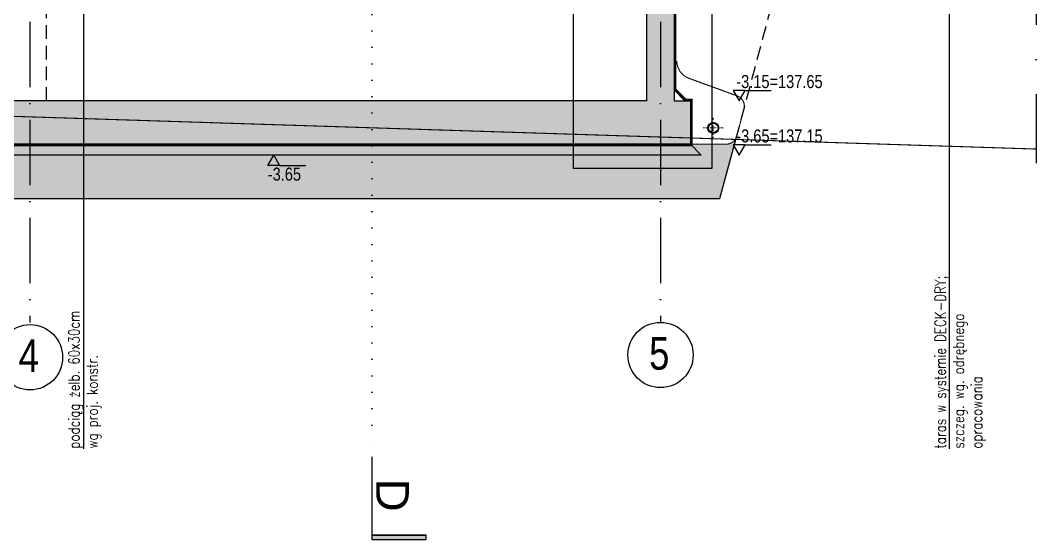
# Model space of a CAD drawing. Header units: millimetres. Extents: x 58205 to 122423, y 1055 to 94479.
# Drawn here: x 70677 to 71611, y 18461 to 18938 of the extents above; entities that cross this region are included whole.
import ezdxf

# ---------------------------------------------------------------- set-up
doc = ezdxf.new("R2010")
doc.units = ezdxf.units.MM
for name, pattern in [('_DOT___DASH', [0.335239, 0.176389, -0.088194, 0.0001, -0.070556]), ('ACAD_ISO03W100', [30, 12, -18]), ('ACAD_ISO07W100', [3, 0, -3]), ('ACAD_ISO10W100', [18, 12, -3, 0, -3]), ('AUDIT_D_080509132939-0', [0]), ('DASHDOT', [25.4, 12.7, -6.35, 0, -6.35]), ('DASHED', [0.75, 0.5, -0.25]), ('HIDDEN', [9.525, 6.35, -3.175])]:
    doc.linetypes.add(name, pattern=pattern)
for name, color, linetype in [('+48_DRENAŻ', 1, 'AUDIT_D_080509132939-0'), ('+48_HACZE', 253, 'Continuous'), ('+48_IZOLACJE', 4, 'Continuous'), ('+48_KOTY', 3, 'Continuous'), ('+48_OPISY', 3, 'Continuous'), ('+48_OSIE', 8, 'Continuous'), ('+48_WIDOK', 5, 'Continuous'), ('+48_ŻELBET', 242, 'Continuous'), ('_przerywane', 8, 'DASHED'), ('SCHODY_', 2, 'Continuous')]:
    doc.layers.add(name, color=color, linetype=linetype)
doc.layers.add('+48_PRZERYWANA', color=6, linetype='ACAD_ISO03W100', lineweight=13)
doc.styles.get("Standard").update_dxf_attribs({"font": 'ARIAL.TTF'})
doc.styles.add('WRP_ARIAL', font='ARIAL.TTF', dxfattribs={"width": 0.8})

# ---------------------------------------------------------------- blocks, each defined once
blk = doc.blocks.new('OZN_OSI')
at = {"layer": '+48_OSIE', "linetype": 'Continuous', "ltscale": 5}
blk.add_circle((0, -30), 30, dxfattribs=at)
at = {"layer": '+48_OSIE', "linetype": 'Continuous', "ltscale": 5, "style": 'WRP_ARIAL', "width": 0.8}
blk.add_attdef('NR', (-23.26, -43.54), '', height=30, dxfattribs=at)
blk = doc.blocks.new('koty')
at = {"layer": '+48_KOTY', "color": 3, "ltscale": 5}
blk.add_line((70403.15, 11224.99), (70423.15, 11224.99), dxfattribs=at)
blk.add_lwpolyline([(70398.6, 11217.11), (70403.15, 11224.99), (70394.05, 11224.99)], close=True, dxfattribs=at)
at = {"layer": '+48_KOTY', "color": 3, "style": 'WRP_ARIAL', "width": 0.8}
blk.add_attdef('POZIOM', (70403.19, 11226.78), '', height=10, dxfattribs=at)

msp = doc.modelspace()

# ---------------------------------------------------------------- hatches: boundary and pattern name
at = {"layer": '+48_DRENAŻ', "linetype": 'Continuous', "ltscale": 10}
h = msp.add_hatch(color=5, dxfattribs=at)
h.paths.add_polyline_path([(71308.984, 18839.451, -0.4635122), (71314.806, 18844.383), (71314.71, 18843.803, 0.4635122), (71309.572, 18839.451, 1), (71318.395, 18839.451, 0.2422635), (71316.547, 18843.041), (71316.889, 18843.52, -0.2422635), (71318.984, 18839.451, -1)], flags=17)
h.paths.add_polyline_path([(71308.984, 18839.451, -0.7297018), (71318.053, 18842.356), (71317.574, 18842.015, 0.7297018), (71309.572, 18839.451, 1), (71318.395, 18839.451, 0.0413581), (71318.335, 18840.177), (71318.915, 18840.274, -0.0413581), (71318.984, 18839.451, -1)], flags=0)
h.paths.add_polyline_path([(71309.052, 18838.628), (71309.632, 18838.725, 0.8469642), (71318.335, 18838.725), (71318.915, 18838.628, -0.8469642)])
h.paths.add_polyline_path([(71308.984, 18839.451, -0.0413581), (71309.052, 18840.274), (71309.632, 18840.177, 0.0413581), (71309.572, 18839.451, 1), (71318.395, 18839.451, 0.7297018), (71310.393, 18842.015), (71309.914, 18842.356, -0.7297018), (71318.984, 18839.451, -1)], flags=0)
h.paths.add_polyline_path([(71308.984, 18839.451, -0.2422635), (71311.078, 18843.52), (71311.42, 18843.041, 0.2422635), (71309.572, 18839.451, 1), (71318.395, 18839.451, 0.4635122), (71313.257, 18843.803), (71313.161, 18844.383, -0.4635122), (71318.984, 18839.451, -1)], flags=17)
at = {"layer": '+48_HACZE', "linetype": 'Continuous'}
h = msp.add_hatch(dxfattribs=at)
h.set_pattern_fill('ANSI33', color=256, scale=2, style=0)
h.set_pattern_definition([(45, (5e-05, 4528.683), (-8.9802561, 8.9802561), []), (45, (8.98, 4528.683), (-8.9802561, 8.9802561), [6.35, -3.175])])
h.paths.add_polyline_path([(71252.984, 19167.451), (71277.984, 19167.451), (71277.984, 18864.451), (71292.984, 18864.451), (71292.984, 18824.451), (68817.984, 18824.451), (68817.984, 18864.451), (68832.984, 18864.451), (68832.984, 19167.451), (68857.984, 19167.451), (68857.984, 18864.451), (71252.984, 18864.451)])
at = {"layer": '+48_HACZE', "ltscale": 0.15}
h = msp.add_hatch(dxfattribs=at)
h.set_pattern_fill('AR-SAND', color=256, scale=0.5, style=0)
h.set_pattern_definition([(37.5, (5e-05, 4528.683), (-0.8000156, 24.470662), [0, -19.304, 0, -21.59, 0, -20.6375]), (7.5, (5e-05, 4528.683), (22.476164, 35.841255), [0, -10.414, 0, -17.399, 0, -6.6675]), (327.5, (-15.62, 4528.683), (39.5496185, 0.071859), [0, -6.35, 0, -22.86, 0, -29.845]), (317.5, (-15.62, 4528.683), (38.177823, 11.146466), [0, -3.175, 0, -14.986, 0, -17.145])])
h.paths.add_polyline_path([(71334.746, 18828.842), (71334.187, 18828.86, -0.2493638), (71325.896, 18824.451), (71312.657, 18824.451), (71312.657, 18802.01), (71265.484, 18802.01), (71265.484, 18774.451), (71320.171, 18774.451)])
h.paths.add_polyline_path([(71312.657, 18824.451), (71293.984, 18824.451), (71293.984, 18823.451), (71302.984, 18814.451), (71265.484, 18814.451), (71265.484, 18802.01), (71312.657, 18802.01)])
h.paths.add_polyline_path([(71265.484, 18814.451), (71185.332, 18814.451), (71185.332, 18802.01), (71265.484, 18802.01)], flags=17)
h.paths.add_polyline_path([(71265.484, 18802.01), (71185.332, 18802.01), (71185.332, 18814.451), (70685.484, 18814.451), (70685.484, 18774.451), (71265.484, 18774.451)])
h.paths.add_polyline_path([(70685.484, 18814.451), (70553.376, 18814.451), (70513.376, 18774.451), (70685.484, 18774.451)])
h.paths.add_polyline_path([(70539.234, 18814.451), (70479.234, 18814.451), (70479.234, 18814.451), (70429.234, 18814.451), (70369.234, 18814.451), (70399.234, 18784.451), (70509.234, 18784.451)], flags=17)
h.paths.add_polyline_path([(70553.376, 18814.451), (70539.234, 18814.451), (70509.234, 18784.451), (70399.234, 18784.451), (70369.234, 18814.451), (70355.091, 18814.451), (70395.091, 18774.451), (70513.376, 18774.451)])
h.paths.add_polyline_path([(70355.091, 18814.451), (70225.484, 18814.451), (70225.484, 18774.451), (70395.091, 18774.451)])
h.paths.add_polyline_path([(70225.484, 18814.451), (69717.126, 18814.451), (69705.484, 18802.809), (69705.484, 18774.451), (70225.484, 18774.451)])
h.paths.add_polyline_path([(69705.484, 18802.809), (69677.126, 18774.451), (69705.484, 18774.451)])
h.paths.add_polyline_path([(69705.484, 18802.809), (69705.484, 18814.451), (69702.984, 18814.451), (69672.984, 18784.451), (69532.984, 18784.451), (69502.984, 18814.451), (69488.841, 18814.451), (69528.841, 18774.451), (69677.126, 18774.451)])
h.paths.add_polyline_path([(69717.126, 18814.451), (69705.484, 18814.451), (69705.484, 18802.809)])
h.paths.add_polyline_path([(69702.984, 18814.451), (69642.984, 18814.451), (69642.984, 18814.451), (69562.984, 18814.451), (69502.984, 18814.451), (69532.984, 18784.451), (69672.984, 18784.451)], flags=17)
h.paths.add_polyline_path([(69488.841, 18814.451), (69285.484, 18814.451), (69285.484, 18774.451), (69528.841, 18774.451)])
h.paths.add_polyline_path([(69285.484, 18814.451), (68845.484, 18814.451), (68845.484, 18774.451), (69285.484, 18774.451)])
h.paths.add_polyline_path([(68845.484, 18814.451), (68807.984, 18814.451), (68816.965, 18823.432), (68816.965, 18824.451), (68794.586, 18824.451), (68807.984, 18774.451), (68845.484, 18774.451)])
h.paths.add_polyline_path([(68816.984, 18864.451), (68783.868, 18864.451), (68794.586, 18824.451), (68816.965, 18824.451)])
h.paths.add_polyline_path([(68831.984, 18882.98), (68778.903, 18882.98), (68783.868, 18864.451), (68816.984, 18864.451), (68816.984, 18865.451), (68822.569, 18865.451), (68831.984, 18874.865)])
h.paths.add_polyline_path([(68831.984, 18901.51), (68773.938, 18901.51), (68778.903, 18882.98), (68831.984, 18882.98)])
h.paths.add_polyline_path([(68831.984, 18908.837), (68771.457, 18910.772), (68773.938, 18901.51), (68831.984, 18901.51)])
h.paths.add_polyline_path([(68831.984, 18920.039), (68768.973, 18920.039), (68771.457, 18910.772), (68831.984, 18908.837)])
h.paths.add_polyline_path([(68831.984, 18938.569), (68764.008, 18938.569), (68768.973, 18920.039), (68831.984, 18920.039)])
h.paths.add_polyline_path([(68831.984, 18957.098), (68759.043, 18957.098), (68764.008, 18938.569), (68831.984, 18938.569)])
h.paths.add_polyline_path([(68831.984, 18975.627), (68684.484, 18975.627), (68684.484, 18958.424), (68758.688, 18958.424), (68759.043, 18957.098), (68831.984, 18957.098)])
h.paths.add_polyline_path([(68831.984, 18994.157), (68719.517, 18994.157), (68719.517, 18981.501), (68684.484, 18981.501), (68684.484, 18975.627), (68831.984, 18975.627)])
h.paths.add_polyline_path([(68831.984, 19012.686), (68719.517, 19012.686), (68719.517, 18994.157), (68831.984, 18994.157)])
h.paths.add_polyline_path([(68831.984, 19028.484), (68822.984, 19028.484), (68822.984, 19031.216), (68719.517, 19031.216), (68719.517, 19012.686), (68831.984, 19012.686)])
h.paths.add_polyline_path([(68822.984, 19049.745), (68719.517, 19049.745), (68719.517, 19031.216), (68822.984, 19031.216)])
h.paths.add_polyline_path([(68822.984, 19068.274), (68719.517, 19068.274), (68719.517, 19049.745), (68822.984, 19049.745)])
h.paths.add_polyline_path([(68822.984, 19086.804), (68685.484, 19086.804), (68685.484, 19081.613), (68719.517, 19081.613), (68719.517, 19068.274), (68822.984, 19068.274)])
h.paths.add_polyline_path([(68822.984, 19105.333), (68685.484, 19105.333), (68685.484, 19086.804), (68822.984, 19086.804)])
h.paths.add_polyline_path([(68822.984, 19123.863), (68685.484, 19123.863), (68685.484, 19105.333), (68822.984, 19105.333)])
h.paths.add_polyline_path([(68719.517, 19081.613), (68685.484, 19081.613), (68685.484, 19068.274), (68719.517, 19068.274)])
h.paths.add_polyline_path([(68719.517, 19068.274), (68685.484, 19068.274), (68685.484, 19049.745), (68719.517, 19049.745)])
h.paths.add_polyline_path([(68719.517, 19049.745), (68685.484, 19049.745), (68685.484, 19031.216), (68719.517, 19031.216)])
h.paths.add_polyline_path([(68719.517, 19031.216), (68685.484, 19031.216), (68685.484, 19012.686), (68719.517, 19012.686)])
h.paths.add_polyline_path([(68719.517, 19012.686), (68685.484, 19012.686), (68685.484, 19007.424), (68694.484, 18998.424), (68684.484, 18998.424), (68684.484, 18994.157), (68719.517, 18994.157)])
h.paths.add_polyline_path([(68719.517, 18994.157), (68684.484, 18994.157), (68684.484, 18981.501), (68719.517, 18981.501)], flags=17)
h.paths.add_polyline_path([(68684.484, 18981.501), (68664.484, 18981.501), (68664.484, 18958.424), (68684.484, 18958.424)])
h.paths.add_polyline_path([(68684.484, 18998.424), (68664.484, 18998.424), (68664.484, 18981.501), (68684.484, 18981.501)])
h.paths.add_polyline_path([(68664.484, 18998.424), (68602.044, 18998.424), (68602.044, 18981.501), (68664.484, 18981.501)])
h.paths.add_polyline_path([(68664.484, 18981.501), (68602.044, 18981.501), (68602.044, 18998.424), (68414.484, 18998.424), (68414.484, 18958.424), (68664.484, 18958.424)])
h.paths.add_polyline_path([(68414.484, 18998.424), (68394.484, 18998.424), (68394.484, 18958.424), (68414.484, 18958.424)])
h.paths.add_polyline_path([(68394.484, 18998.424), (68384.484, 18998.424), (68373.766, 18998.424), (68384.484, 18958.424), (68394.484, 18958.424)])
at = {"layer": '+48_HACZE'}
h = msp.add_hatch(dxfattribs=at)
h.set_pattern_fill('DASH', color=256, scale=1.4, angle=135, style=0)
h.set_pattern_definition([(135, (5e-05, 12723.3625), (-6.28617928, 4e-16), [4.445, -4.445])])
edge = h.paths.add_edge_path()
edge.add_line((68817.984, 18824.451), (68807.984, 18814.451))
edge.add_line((68807.984, 18814.451), (71302.984, 18814.451))
edge.add_line((71302.984, 18814.451), (71292.984, 18824.451))
edge.add_line((71292.984, 18824.451), (68817.984, 18824.451))
at = {"layer": '+48_OPISY', "ltscale": 5}
msp.add_hatch(color=256, dxfattribs=at).paths.add_polyline_path([(70999.984, 18460.913), (71049.984, 18460.913), (71049.984, 18464.913), (70999.984, 18464.913)])

# ---------------------------------------------------------------- linework, layer by layer
at = {"layer": '+48_DRENAŻ', "linetype": 'HIDDEN', "ltscale": 0.5, "const_width": 1}
msp.add_lwpolyline([(71292.984, 18824.451), (71325.896, 18824.451, 0.3394543), (71335.555, 18831.863), (71342.263, 18856.897, 0.3888262), (71336.026, 18868.882), (71291.666, 18885.036, -0.3152486), (71280.484, 18901.01)], format="xyb", dxfattribs=at)
at = {"layer": '+48_DRENAŻ', "color": 5, "linetype": 'Continuous', "ltscale": 10}
for radius in [5, 4.412]:
    msp.add_circle((71313.984, 18839.451), radius, dxfattribs=at)
at = {"layer": '+48_HACZE', "ltscale": 0.15}
for points in [[(71320.171, 18774.451), (71334.746, 18828.842)], [(68807.984, 18774.451), (71320.171, 18774.451)]]:
    msp.add_lwpolyline(points, dxfattribs=at)
at = {"layer": '+48_IZOLACJE', "linetype": 'ACAD_ISO03W100', "ltscale": 0.5}
msp.add_lwpolyline([(68831.984, 19179.451, 2, 2, 0), (68831.984, 18874.865, 2, 2, 0), (68822.569, 18865.451, 2, 2, 0), (68816.984, 18865.451, 2, 2, 0), (68816.965, 18823.451, 2, 2, 0), (71293.984, 18823.451, 2, 2, 0), (71293.984, 18865.451, 2, 2, 0), (71288.398, 18865.451, 2, 2, 0), (71278.984, 18874.865, 2, 2, 0), (71278.984, 19170.651, 0, 0, 0)], format="xyseb", dxfattribs=at)
at = {"layer": '+48_OPISY', "linetype": 'ACAD_ISO07W100', "ltscale": 5}
msp.add_line((70999.984, 20317.896), (70999.984, 18536.913), dxfattribs=at)
at = {"layer": '+48_OPISY'}
for p, q in [((71531.434, 18544.558), (71531.434, 19179.451)), ((70734.932, 18544.558), (70734.932, 19018.123))]:
    msp.add_line(p, q, dxfattribs=at)
at = {"layer": '+48_OPISY', "ltscale": 5}
for p, q in [((70999.984, 18464.913), (71049.984, 18464.913)), ((70999.984, 18460.913), (71049.984, 18460.913))]:
    msp.add_line(p, q, dxfattribs=at)
msp.add_lwpolyline([(70999.984, 18536.913), (70999.984, 18460.913), (71049.984, 18460.913), (71049.984, 18464.913), (70999.984, 18464.913), (70999.984, 18460.913)], dxfattribs=at)
at = {"layer": '+48_OSIE', "linetype": 'ACAD_ISO10W100', "ltscale": 5}
for p, q in [((70685.484, 20108.228), (70685.484, 18660.697)), ((71265.484, 20108.228), (71265.484, 18660.697))]:
    msp.add_line(p, q, dxfattribs=at)
at = {"layer": '+48_PRZERYWANA', "linetype": '_DOT___DASH', "ltscale": 10, "flags": 128}
for points in [[(71313.984, 18848.626), (71313.984, 18830.276)], [(71323.159, 18839.451), (71304.809, 18839.451)]]:
    msp.add_lwpolyline(points, dxfattribs=at)
at = {"layer": '+48_WIDOK', "linetype": 'DASHDOT', "ltscale": 5}
msp.add_line((71610.98, 19251.837), (71610.98, 18776.706), dxfattribs=at)
at = {"layer": '+48_WIDOK', "linetype": 'HIDDEN', "ltscale": 2}
for p, q in [((70700.484, 19105.451), (70700.484, 18864.451)), ((71334.746, 18828.842), (71398.48, 19066.704))]:
    msp.add_line(p, q, dxfattribs=at)
at = {"layer": '+48_WIDOK'}
for p, q in [((71287.984, 18864.451), (71277.984, 18874.451)), ((71292.984, 18824.451), (71302.984, 18814.451))]:
    msp.add_line(p, q, dxfattribs=at)
at = {"layer": '+48_WIDOK', "ltscale": 3}
msp.add_line((71302.984, 18814.451), (68807.984, 18814.451), dxfattribs=at)
at = {"layer": '+48_WIDOK', "linetype": 'DASHED', "ltscale": 15, "const_width": 1}
msp.add_lwpolyline([(71610.98, 18820.013), (68499.916, 18919.451), (68170.126, 18919.451)], dxfattribs=at)
at = {"layer": '+48_ŻELBET', "linetype": 'Continuous'}
for q in [(71252.984, 19149.451), (69404.484, 18864.451)]:
    msp.add_line((71252.984, 18864.451), q, dxfattribs=at)
msp.add_lwpolyline([(71277.984, 19167.451), (71277.984, 18864.451), (71292.984, 18864.451), (71292.984, 18824.451), (68817.984, 18824.451), (68817.984, 18864.451), (68832.984, 18864.451), (68832.984, 19167.451), (68970.984, 19167.451)], dxfattribs=at)
at = {"layer": '_przerywane', "linetype": 'ByBlock'}
msp.add_lwpolyline([(71185.332, 19015.772), (71312.657, 19015.772), (71312.657, 18802.01), (71185.332, 18802.01)], close=True, dxfattribs=at)

# ---------------------------------------------------------------- block references
at = {"layer": '+48_KOTY'}
ref = msp.add_blockref('koty', (-13140.584, 5403.915), dxfattribs=dict(at, xscale=1.199999999982538, yscale=1.19999999999709, zscale=1.2))
ref.add_attrib('POZIOM', '-3.15=137.65', (71335.174, 18876.053), dxfattribs={"color": 3, "height": 12, "style": 'WRP_ARIAL', "width": 0.8})
ref = msp.add_blockref('koty', (-13140.584, 5353.915), dxfattribs=dict(at, xscale=1.199999999982538, yscale=1.19999999999709, zscale=1.2))
ref.add_attrib('POZIOM', '-3.65=137.15', (71335.174, 18826.053), dxfattribs={"color": 3, "height": 12, "style": 'WRP_ARIAL', "width": 0.8})
ref = msp.add_blockref('koty', (-13568.642, 32274.987), dxfattribs=dict(at, xscale=-1.19999999999709, yscale=1.19999999999709, zscale=1.2, rotation=180))
ref.add_attrib('POZIOM', '-3.65', (70904.242, 18790.962), dxfattribs={"color": 3, "height": 12, "style": 'WRP_ARIAL', "width": 0.8})
at = {"layer": 'SCHODY_'}
ref = msp.add_blockref('OZN_OSI', (71265.484, 18660.697), dxfattribs=at)
ref.add_attrib('NR', '5', (71255.014, 18617.156), dxfattribs={"layer": '+48_OSIE', "linetype": 'Continuous', "ltscale": 5, "height": 30, "style": 'WRP_ARIAL', "width": 0.8})
ref = msp.add_blockref('OZN_OSI', (70685.547, 18658.591), dxfattribs=at)
ref.add_attrib('NR', '4', (70675.078, 18615.049), dxfattribs={"layer": '+48_OSIE', "linetype": 'Continuous', "ltscale": 5, "height": 30, "style": 'WRP_ARIAL', "width": 0.8})

# ---------------------------------------------------------------- texts
at = {"layer": '+48_OPISY', "attachment_point": 1, "rotation": 90, "style": 'WRP_ARIAL'}
for s, insert, char_height, width in [('{\\Fromans|c238;\\H1.905x;taras w systemie DECK-DRY; szczeg. wg. odrębnego opracowania}', (71517.906, 18544.558), 5.25, 196.76041), ('{\\Fromans|c238;podciąg żelb. 60x30cm \\Pwg proj. konstr.}', (70721.031, 18544.558), 10, 170.72216)]:
    msp.add_mtext(s, dxfattribs=dict(at, insert=insert, char_height=char_height, width=width))
at = {"layer": '+48_OPISY', "ltscale": 5}
msp.add_attdef('D', (71004.016, 18516.947), 'A', height=30, rotation=270, dxfattribs=at)

doc.saveas('drawing.dxf')
